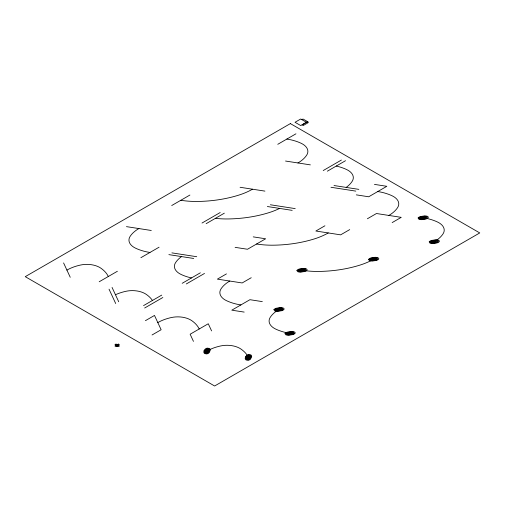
<?xml version="1.0" encoding="UTF-8"?>
<svg xmlns="http://www.w3.org/2000/svg" width="505" height="505" viewBox="0 0 505 505"><rect width="100%" height="100%" fill="white"/><g stroke="black" fill="none" stroke-linecap="round" stroke-linejoin="round"><path stroke-width="0.76" d="M301.914 119.679L303.05 119.022L308.202 121.995L307.065 122.652L300.715 118.997L295.034 122.279L300.715 125.562L306.396 122.279M171.719 205.535L189.899 195.044M277.769 144.31L295.949 133.812M99.214 281.758L117.394 271.261M140.876 257.702L159.056 247.21M202.019 223.033L220.199 212.536M206.16 223.671L224.34 213.173M323.219 170.551L341.399 160.053M327.36 171.189L345.54 160.691M143.553 305.607L161.733 295.109M182.185 283.305L200.365 272.807M144.664 308L162.844 297.502M186.326 283.943L204.506 273.445M145.427 320.669L154.492 315.436L161.133 329.74L152.062 334.973M226.455 273.887L217.39 279.126L242.16 282.958L251.231 277.718M324.93 225.779L315.865 231.019L340.635 234.85L349.706 229.611M367.394 218.76L376.465 213.52L401.235 217.352L392.17 222.591M285.533 161.038L310.367 164.876M374.439 184.388L386.824 186.307L368.694 196.78L356.309 194.861M334.013 185.531L358.847 189.369M330.983 187.279L355.817 191.117M240.083 187.279L264.917 191.117M270.383 204.771L295.217 208.615M267.353 206.52L292.187 210.364M253.239 236.87L265.624 238.789L247.494 249.255L235.109 247.343M126.458 226.638L151.292 230.482M171.908 252.879L196.742 256.717M168.878 254.627L193.712 258.472M262.316 301.618L249.931 299.699L231.801 310.171L244.186 312.09M117.217 344.707L118.334 345.351M116.011 345.407L117.128 346.051M211.589 330.908L208.268 323.755L190.139 334.222L193.453 341.374M112.066 287.427L118.719 301.763M109.036 289.176L115.689 303.518M63.586 262.935L70.239 277.277M248.441 357.414A38.292 22.106 0 0 0 241.068 349.125A18.161 10.485 0 0 0 220.616 345.957A38.292 22.106 0 0 0 207.05 351.013M157.812 322.588A38.292 22.106 0 0 1 171.378 317.531A18.161 10.485 0 0 1 191.831 320.694A38.292 22.106 0 0 1 199.204 328.989M115.462 294.743A38.292 22.106 0 0 1 125.928 291.29A18.161 10.485 0 0 1 146.381 294.453A38.292 22.106 0 0 1 152.459 300.469M66.912 270.106A38.292 22.106 0 0 1 80.478 265.049A18.161 10.485 0 0 1 100.931 268.218A38.292 22.106 0 0 1 108.304 276.506M279.012 309.464A38.292 22.106 0 0 0 270.257 317.298A18.161 10.485 0 0 0 275.736 329.108A38.292 22.106 0 0 0 290.104 333.363M229.775 281.039A38.292 22.106 0 0 0 221.02 288.873A18.161 10.485 0 0 0 226.499 300.677A38.292 22.106 0 0 0 240.866 304.938M181.548 256.584A38.292 22.106 0 0 0 175.57 262.632A18.161 10.485 0 0 0 181.049 274.436A38.292 22.106 0 0 0 191.458 277.946M138.875 228.557A38.292 22.106 0 0 0 130.12 236.391A18.161 10.485 0 0 0 135.599 248.201A38.292 22.106 0 0 0 149.966 252.456M302.009 270.263A59.969 34.624 0 0 0 319.154 271.431A90.603 52.305 0 0 0 359.863 265.131A59.969 34.624 0 0 0 373.7 259.172M256.559 244.022A59.969 34.624 0 0 0 273.704 245.19A90.603 52.305 0 0 0 314.413 238.89A59.969 34.624 0 0 0 328.25 232.931M215.376 218.349A59.969 34.624 0 0 0 228.254 218.949A90.603 52.305 0 0 0 268.963 212.649A59.969 34.624 0 0 0 279.593 208.413M180.809 200.289A59.969 34.624 0 0 0 197.954 201.457A90.603 52.305 0 0 0 238.663 195.157A59.969 34.624 0 0 0 252.5 189.198M434.3 241.68A38.292 22.106 0 0 0 443.055 233.847A18.161 10.485 0 0 0 437.576 222.042A38.292 22.106 0 0 0 423.209 217.781M388.85 215.439A38.292 22.106 0 0 0 397.605 207.605A18.161 10.485 0 0 0 392.126 195.801A38.292 22.106 0 0 0 377.759 191.54M346.177 187.412A38.292 22.106 0 0 0 352.155 181.364A18.161 10.485 0 0 0 346.676 169.56A38.292 22.106 0 0 0 336.267 166.05M297.95 162.957A38.292 22.106 0 0 0 306.705 155.123A18.161 10.485 0 0 0 301.226 143.319A38.292 22.106 0 0 0 286.859 139.058M273.944 309.66L274.543 310.79A3.832 2.209 0 0 0 275.982 311.213A5.997 3.466 0 0 0 277.7 311.332L281.765 310.701A5.997 3.466 0 0 0 283.154 310.108A3.832 2.209 0 0 0 284.025 309.325L284.081 308.681L283.482 308.145A3.832 2.209 0 0 0 282.043 307.715A5.997 3.466 0 0 0 280.325 307.602L276.26 308.233A5.997 3.466 0 0 0 274.871 308.826A4.065 2.348 0 0 0 273.944 309.66M274.96 309.622L275.44 310.524A3.062 1.767 0 0 0 276.589 310.865A4.797 2.771 0 0 0 277.958 310.96L281.216 310.455A4.797 2.771 0 0 0 282.327 309.982A3.062 1.767 0 0 0 283.021 309.35L282.585 308.41A3.062 1.767 0 0 0 281.436 308.069A4.797 2.771 0 0 0 280.067 307.974L276.809 308.479A4.797 2.771 0 0 0 275.698 308.953A3.251 1.875 0 0 0 274.96 309.622M275.97 309.584L276.33 310.259A2.298 1.326 0 0 0 277.195 310.518A3.598 2.077 0 0 0 278.223 310.588L280.666 310.209A3.598 2.077 0 0 0 281.493 309.849A2.298 1.326 0 0 0 282.024 309.382L281.695 308.675A2.298 1.326 0 0 0 280.83 308.416A3.598 2.077 0 0 0 279.802 308.347L277.359 308.725A3.598 2.077 0 0 0 276.532 309.079A2.437 1.408 0 0 0 275.97 309.584M276.986 309.54L277.8 310.165L279.328 310.139L281.039 309.155L278.697 308.789L276.986 309.54M277.996 309.502C280.01 310.758 280.49 308.037 277.996 309.502M285.035 333.552L285.634 334.689A3.832 2.209 0 0 0 287.074 335.112A5.997 3.466 0 0 0 288.791 335.232L292.856 334.6A5.997 3.466 0 0 0 294.245 334.001A3.832 2.209 0 0 0 295.116 333.218L295.173 332.58L294.566 332.037A3.832 2.209 0 0 0 293.134 331.615A5.997 3.466 0 0 0 291.417 331.495L287.345 332.126A5.997 3.466 0 0 0 285.963 332.726A4.065 2.348 0 0 0 285.035 333.552M286.051 333.515L286.531 334.424A3.062 1.767 0 0 0 287.68 334.764A4.797 2.771 0 0 0 289.049 334.853L292.307 334.354A4.797 2.771 0 0 0 293.411 333.874A3.062 1.767 0 0 0 294.112 333.249L293.676 332.303A3.062 1.767 0 0 0 292.528 331.962A4.797 2.771 0 0 0 291.158 331.867L287.9 332.372A4.797 2.771 0 0 0 286.789 332.852A3.251 1.875 0 0 0 286.051 333.515M287.061 333.477L287.421 334.159A2.298 1.326 0 0 0 288.286 334.411A3.598 2.077 0 0 0 289.315 334.48L291.757 334.102A3.598 2.077 0 0 0 292.584 333.748A2.298 1.326 0 0 0 293.115 333.275L292.78 332.568A2.298 1.326 0 0 0 291.922 332.315A3.598 2.077 0 0 0 290.893 332.246L288.45 332.618A3.598 2.077 0 0 0 287.623 332.978A2.437 1.408 0 0 0 287.061 333.477M288.077 333.439L288.892 334.064L290.419 334.039L292.13 333.048L289.788 332.688L288.077 333.439M289.087 333.401C291.095 334.651 291.581 331.937 289.087 333.401M296.94 270.453L297.546 271.589A3.832 2.209 0 0 0 298.979 272.012A5.997 3.466 0 0 0 300.696 272.132L304.767 271.501A5.997 3.466 0 0 0 306.15 270.901A3.832 2.209 0 0 0 307.021 270.118L307.078 269.481L306.478 268.938A3.832 2.209 0 0 0 305.039 268.515A5.997 3.466 0 0 0 303.322 268.395L299.257 269.026A5.997 3.466 0 0 0 297.868 269.62A4.065 2.348 0 0 0 296.94 270.453M297.956 270.415L298.436 271.324A3.062 1.767 0 0 0 299.585 271.665A4.797 2.771 0 0 0 300.955 271.753L304.212 271.254A4.797 2.771 0 0 0 305.323 270.775A3.062 1.767 0 0 0 306.024 270.15L305.582 269.203A3.062 1.767 0 0 0 304.433 268.862A4.797 2.771 0 0 0 303.063 268.767L299.806 269.272A4.797 2.771 0 0 0 298.701 269.752A3.251 1.875 0 0 0 297.956 270.415M298.966 270.377L299.332 271.059A2.298 1.326 0 0 0 300.191 271.311A3.598 2.077 0 0 0 301.22 271.381L303.663 271.002A3.598 2.077 0 0 0 304.49 270.648A2.298 1.326 0 0 0 305.02 270.175L304.692 269.468A2.298 1.326 0 0 0 303.827 269.216A3.598 2.077 0 0 0 302.798 269.146L300.355 269.518A3.598 2.077 0 0 0 299.528 269.878A2.437 1.408 0 0 0 298.966 270.377M299.983 270.339L300.797 270.964L302.325 270.939L304.035 269.948L301.693 269.588L299.983 270.339M300.993 270.301C303.006 271.551 303.486 268.837 300.993 270.301M368.631 259.362L369.231 260.498A3.832 2.209 0 0 0 370.67 260.921A5.997 3.466 0 0 0 372.387 261.041L376.452 260.41A5.997 3.466 0 0 0 377.841 259.81A3.832 2.209 0 0 0 378.712 259.027L378.769 258.39L378.169 257.847A3.832 2.209 0 0 0 376.73 257.424A5.997 3.466 0 0 0 375.013 257.304L370.948 257.935A5.997 3.466 0 0 0 369.559 258.535A4.065 2.348 0 0 0 368.631 259.362M369.647 259.324L370.127 260.233A3.062 1.767 0 0 0 371.276 260.574A4.797 2.771 0 0 0 372.646 260.662L375.903 260.163A4.797 2.771 0 0 0 377.014 259.684A3.062 1.767 0 0 0 377.708 259.059L377.273 258.112A3.062 1.767 0 0 0 376.124 257.771A4.797 2.771 0 0 0 374.754 257.683L371.497 258.181A4.797 2.771 0 0 0 370.386 258.661A3.251 1.875 0 0 0 369.647 259.324M370.657 259.286L371.017 259.968A2.298 1.326 0 0 0 371.882 260.22A3.598 2.077 0 0 0 372.911 260.29L375.354 259.917A3.598 2.077 0 0 0 376.181 259.557A2.298 1.326 0 0 0 376.711 259.084L376.383 258.377A2.298 1.326 0 0 0 375.518 258.124A3.598 2.077 0 0 0 374.489 258.055L372.046 258.427A3.598 2.077 0 0 0 371.219 258.787A2.437 1.408 0 0 0 370.657 259.286M371.674 259.248L372.488 259.873L374.016 259.848L375.726 258.857L373.384 258.497L371.674 259.248M372.684 259.21C374.697 260.46 375.177 257.746 372.684 259.21M418.14 217.971L418.746 219.107A3.832 2.209 0 0 0 420.179 219.53A5.997 3.466 0 0 0 421.896 219.65L425.967 219.018A5.997 3.466 0 0 0 427.35 218.425A3.832 2.209 0 0 0 428.221 217.636L428.278 216.998L427.678 216.456A3.832 2.209 0 0 0 426.239 216.033A5.997 3.466 0 0 0 424.522 215.919L420.457 216.544A5.997 3.466 0 0 0 419.068 217.144A4.065 2.348 0 0 0 418.14 217.971M419.156 217.933L419.636 218.842A3.062 1.767 0 0 0 420.785 219.183A4.797 2.771 0 0 0 422.155 219.277L425.412 218.772A4.797 2.771 0 0 0 426.523 218.293A3.062 1.767 0 0 0 427.224 217.668L426.782 216.721A3.062 1.767 0 0 0 425.633 216.38A4.797 2.771 0 0 0 424.263 216.291L421.006 216.79A4.797 2.771 0 0 0 419.901 217.27A3.251 1.875 0 0 0 419.156 217.933M420.166 217.895L420.532 218.577A2.298 1.326 0 0 0 421.391 218.829A3.598 2.077 0 0 0 422.42 218.905L424.863 218.526A3.598 2.077 0 0 0 425.69 218.166A2.298 1.326 0 0 0 426.22 217.699L425.892 216.986A2.298 1.326 0 0 0 425.027 216.733A3.598 2.077 0 0 0 423.998 216.664L421.555 217.043A3.598 2.077 0 0 0 420.728 217.396A2.437 1.408 0 0 0 420.166 217.895M421.183 217.857L421.997 218.482L423.525 218.457L425.235 217.466L422.893 217.106L421.183 217.857M422.193 217.819C424.206 219.069 424.686 216.355 422.193 217.819M429.231 241.87L429.831 243A3.832 2.209 0 0 0 431.27 243.429A5.997 3.466 0 0 0 432.987 243.543L437.052 242.918A5.997 3.466 0 0 0 438.441 242.318A3.832 2.209 0 0 0 439.312 241.535L439.369 240.898L438.769 240.355A3.832 2.209 0 0 0 437.33 239.932A5.997 3.466 0 0 0 435.613 239.812L431.548 240.443A5.997 3.466 0 0 0 430.159 241.036A4.065 2.348 0 0 0 429.231 241.87M430.247 241.832L430.727 242.735A3.062 1.767 0 0 0 431.876 243.075A4.797 2.771 0 0 0 433.246 243.17L436.503 242.665A4.797 2.771 0 0 0 437.614 242.192A3.062 1.767 0 0 0 438.308 241.567L437.873 240.62A3.062 1.767 0 0 0 436.724 240.279A4.797 2.771 0 0 0 435.354 240.184L432.097 240.689A4.797 2.771 0 0 0 430.986 241.169A3.251 1.875 0 0 0 430.247 241.832M431.257 241.794L431.617 242.476A2.298 1.326 0 0 0 432.482 242.728A3.598 2.077 0 0 0 433.511 242.798L435.954 242.419A3.598 2.077 0 0 0 436.781 242.065A2.298 1.326 0 0 0 437.311 241.592L436.983 240.885A2.298 1.326 0 0 0 436.118 240.626A3.598 2.077 0 0 0 435.089 240.557L432.646 240.935A3.598 2.077 0 0 0 431.819 241.295A2.437 1.408 0 0 0 431.257 241.794M432.274 241.756L433.088 242.381L434.616 242.356L436.326 241.365L433.984 241.005L432.274 241.756M433.284 241.718C435.297 242.968 435.777 240.254 433.284 241.718M204.121 350.558L203.818 351.77A5.997 3.466 0 0 0 204.02 352.761A3.832 2.209 0 0 0 204.759 353.595L206.715 353.942A4.065 2.348 0 0 0 208.161 353.405A5.997 3.466 0 0 0 209.19 352.604L210.282 350.255A5.997 3.466 0 0 0 210.08 349.264A3.832 2.209 0 0 0 209.341 348.437L207.296 348.115A3.832 2.209 0 0 0 205.939 348.627A5.997 3.466 0 0 0 204.91 349.422L204.121 350.558M204.708 350.653L204.462 351.619A4.797 2.771 0 0 0 204.626 352.414A3.062 1.767 0 0 0 205.213 353.077L206.785 353.355A3.251 1.875 0 0 0 207.94 352.926A4.797 2.771 0 0 0 208.761 352.288L209.638 350.407A4.797 2.771 0 0 0 209.474 349.612A3.062 1.767 0 0 0 208.887 348.949L207.246 348.696A3.062 1.767 0 0 0 206.16 349.1A4.797 2.771 0 0 0 205.339 349.738L204.708 350.653M205.295 350.741L205.112 351.467A3.598 2.077 0 0 0 205.232 352.061A2.298 1.326 0 0 0 205.674 352.559L206.848 352.768A2.437 1.408 0 0 0 207.713 352.446A3.598 2.077 0 0 0 208.338 351.966L208.988 350.558A3.598 2.077 0 0 0 208.868 349.965A2.298 1.326 0 0 0 208.426 349.466L207.202 349.277A2.298 1.326 0 0 0 206.387 349.58A3.598 2.077 0 0 0 205.762 350.06L205.295 350.741M205.882 350.83L205.838 351.714L206.917 352.187L207.909 351.65L208.344 350.71L207.965 349.984L207.151 349.858L205.882 350.83M206.463 350.924C206.968 353.077 208.502 349.125 206.463 350.924M245.512 356.966L245.209 358.178A5.997 3.466 0 0 0 245.411 359.169A3.832 2.209 0 0 0 246.15 359.996L248.107 360.343A4.065 2.348 0 0 0 249.552 359.806A5.997 3.466 0 0 0 250.581 359.005L251.673 356.656A5.997 3.466 0 0 0 251.471 355.665A3.832 2.209 0 0 0 250.732 354.838L248.687 354.523A3.832 2.209 0 0 0 247.33 355.028A5.997 3.466 0 0 0 246.301 355.823L245.512 356.966M246.099 357.054L245.853 358.026A4.797 2.771 0 0 0 246.017 358.815A3.062 1.767 0 0 0 246.604 359.478L248.176 359.756A3.251 1.875 0 0 0 249.325 359.326A4.797 2.771 0 0 0 250.152 358.689L251.029 356.808A4.797 2.771 0 0 0 250.865 356.019A3.062 1.767 0 0 0 250.272 355.356L248.637 355.103A3.062 1.767 0 0 0 247.551 355.507A4.797 2.771 0 0 0 246.73 356.145L246.099 357.054M246.686 357.142L246.503 357.875A3.598 2.077 0 0 0 246.623 358.468A2.298 1.326 0 0 0 247.065 358.967L248.239 359.175A2.437 1.408 0 0 0 249.104 358.853A3.598 2.077 0 0 0 249.722 358.373L250.379 356.959A3.598 2.077 0 0 0 250.259 356.366A2.298 1.326 0 0 0 249.817 355.867L248.586 355.678A2.298 1.326 0 0 0 247.778 355.981A3.598 2.077 0 0 0 247.153 356.461L246.686 357.142M247.267 357.237L247.229 358.114L248.309 358.588L249.3 358.051L249.735 357.111L249.356 356.385L248.542 356.259L247.267 357.237M247.854 357.325C248.359 359.478 249.893 355.533 247.854 357.325M290.375 123.599L25.25 276.664L214.625 386.003L479.75 232.931L290.375 123.599M307.065 121.995L302.091 124.868L303.227 125.524L308.202 122.652L307.065 121.995M116.011 344.094L114.944 344.707L118.334 346.664L119.401 346.051L116.011 344.094M118.284 344.094L114.944 346.02L116.062 346.664L119.401 344.738L118.284 344.094"/></g></svg>
